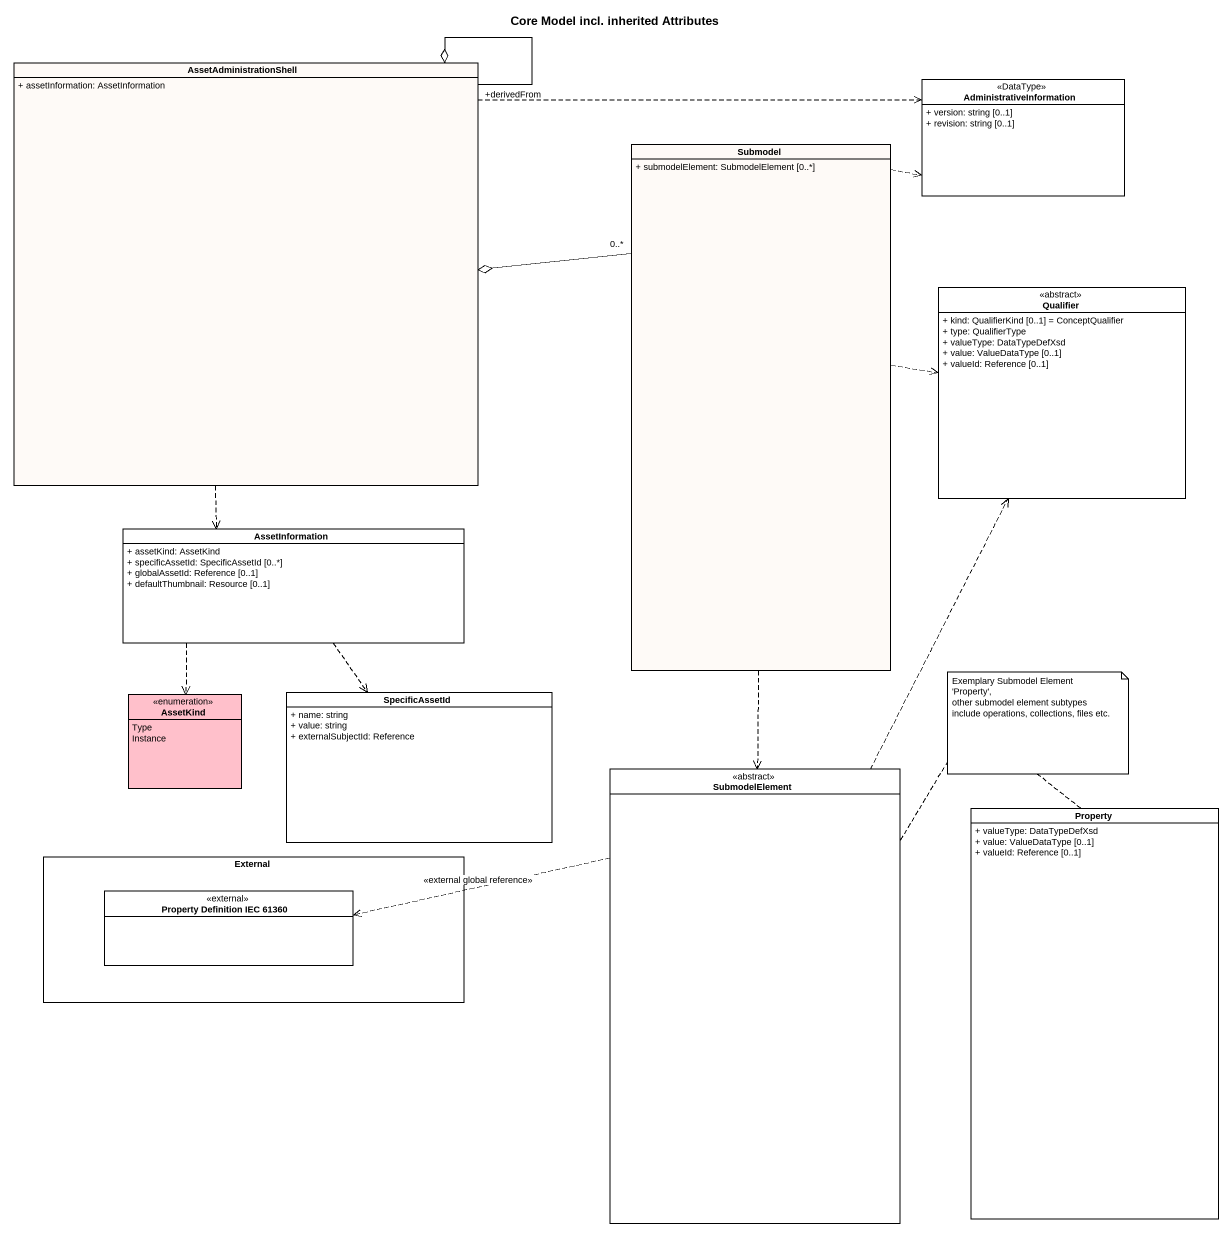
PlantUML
@startuml
title Core Model incl. inherited Attributes
hide circle
hide empty members
skinparam classAttributeIconSize 0
class AssetAdministrationShell #FEFAF7 {
  + assetInformation: AssetInformation
}
class AdministrativeInformation <<DataType>> {
  + version: string [0..1]
  + revision: string [0..1]
}
class Submodel #FEFAF7 {
  + submodelElement: SubmodelElement [0..*]
}
class Qualifier <<abstract>> {
  + kind: QualifierKind [0..1] = ConceptQualifier
  + type: QualifierType
  + valueType: DataTypeDefXsd
  + value: ValueDataType [0..1]
  + valueId: Reference [0..1]
}
class AssetInformation {
  + assetKind: AssetKind
  + specificAssetId: SpecificAssetId [0..*]
  + globalAssetId: Reference [0..1]
  + defaultThumbnail: Resource [0..1]
}
enum AssetKind #FFC0CB {
  Type
  Instance
}
class SpecificAssetId {
  + name: string
  + value: string
  + externalSubjectId: Reference
}
class SubmodelElement <<abstract>>
class Property {
  + valueType: DataTypeDefXsd
  + value: ValueDataType [0..1]
  + valueId: Reference [0..1]
}
rectangle External {
  class "Property Definition IEC 61360" as Property_Definition_IEC <<external>>
}
AssetAdministrationShell "+derivedFrom" --o AssetAdministrationShell
AssetAdministrationShell .right.> AdministrativeInformation
AssetAdministrationShell ..> AssetInformation
Submodel "0..*" -left-o AssetAdministrationShell
Submodel .up.> AdministrativeInformation
Submodel .right.> Qualifier
Submodel ..> SubmodelElement
AssetInformation ..> AssetKind
AssetInformation ..> SpecificAssetId
SubmodelElement .up.> Qualifier
SubmodelElement .left.> Property_Definition_IEC : <<external global reference>>
note as N1
  Exemplary Submodel Element 'Property',
  other submodel element subtypes include operations, collections, files etc.
end note
N1 .. Property
N1 .. SubmodelElement
@enduml
